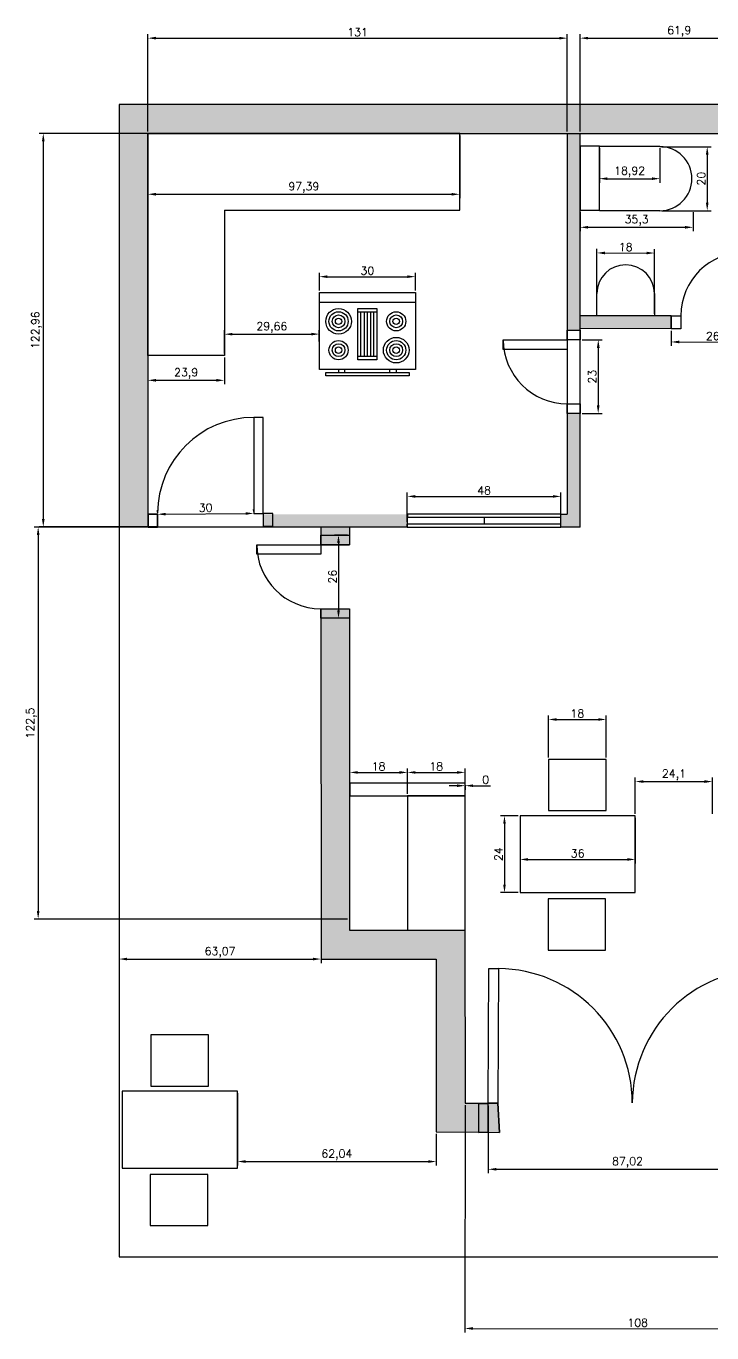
# Model space of a CAD drawing. Header units: inches. Extents: x 13144 to 14040, y 7459 to 7904.
# Drawn here: x 13144.2 to 13358.4, y 7459.3 to 7867.6 of the extents above; entities that cross this region are included whole.
import ezdxf

# ---------------------------------------------------------------- set-up
doc = ezdxf.new("R2010")
doc.units = ezdxf.units.IN
doc.header["$PDMODE"] = 2
for name, color, linetype in [('dimensions', 130, 'Continuous'), ('doors', 22, 'Continuous'), ('hatches', 100, 'Continuous'), ('table and chairs', 210, 'Continuous'), ('toilet basin', 170, 'Continuous'), ('windows', 80, 'Continuous')]:
    doc.layers.add(name, color=color, linetype=linetype)
doc.styles.get("Standard").update_dxf_attribs({"font": 'simplex.shx'})
doc.dimstyles.new('ISO-25', dxfattribs={"dimtxt": 2.5, "dimasz": 2.5, "dimexe": 1.25, "dimexo": 0.625, "dimtad": 1, "dimtxsty": 'Standard', "dimcen": 2.5, "dimadec": 0, "dimazin": 0, "dimtfac": 1, "dimtmove": 0, "dimatfit": 3, "dimfxl": 1, "dimarcsym": 0})

# ---------------------------------------------------------------- blocks, each defined once
blk = doc.blocks.new('main door')
at = {"layer": 'doors'}
for points in [[(-93, 6.27), (-92.79, 48.27), (-89.79, 48.25), (-90, 6.25)], [(-3, 6.04), (-3, 48.04), (-6, 48.04), (-6, 6.04)], [(-96.02, -2.95), (-93.02, -2.87), (-93.02, 6.05), (-96.02, 6.05)], [(-3, -3), (0, -2.93), (0, 6), (-3, 6)]]:
    blk.add_lwpolyline(points, close=True, dxfattribs=at)
for centre, start, end in [((-90, 6.25), 0.0553, 89.7113), ((-6, 6.04), 90, 179.656)]:
    blk.add_arc(centre, 42, start, end, dxfattribs=at)
blk = doc.blocks.new('kitchen doors')
at = {"layer": 'doors'}
for points in [[(-3, 6.04), (-3, 36.04), (-6, 36.04), (-6, 6.04)], [(-36, 5.78), (-39, 5.78), (-39, 1.78), (-36, 1.78)], [(-3, 2.02), (0, 2.02), (0, 6.02), (-3, 6.02)]]:
    blk.add_lwpolyline(points, close=True, dxfattribs=at)
blk.add_arc((-6, 6.04), 30, 90, 179.8132, dxfattribs=at)
blk = doc.blocks.new('window')
at = {"layer": 'windows'}
blk.add_line((-24, 3), (-24, 1), dxfattribs=at)
for points in [[(-48, 0), (0, 0), (0, 4), (-48, 4)], [(-48, 1), (0, 1), (0, 3), (-48, 3)]]:
    blk.add_lwpolyline(points, close=True, dxfattribs=at)
blk = doc.blocks.new('cash counter')
at = {"layer": 'table and chairs'}
for points in [[(0, 4), (-36, 4), (-36, 0), (0, 0)], [(0, -42), (0, 0), (-18, 0), (-18, -42)]]:
    blk.add_lwpolyline(points, close=True, dxfattribs=at)
blk = doc.blocks.new('table chairs')
at = {"layer": 'table and chairs'}
for points in [[(-27.1, 13.6), (-9.1, 13.6), (-9.1, 29.6), (-27.1, 29.6)], [(0, -12), (0, 12), (-36, 12), (-36, -12)], [(-27.26, -29.98), (-9.26, -29.98), (-9.26, -13.98), (-27.26, -13.98)]]:
    blk.add_lwpolyline(points, close=True, dxfattribs=at)
blk = doc.blocks.new('Range-Oven - 30 in top')
for p, q in [((0, -3), (30, -3)), ((12, -6), (18, -6)), ((13, -20), (13, -6)), ((14, -6), (14, -20)), ((15, -20), (15, -6)), ((16, -6), (16, -20)), ((17, -20), (17, -6)), ((18, -20), (12, -20)), ((6, -24), (6, -25)), ((8, -25), (8, -24)), ((22, -25), (22, -24)), ((24, -24), (24, -25))]:
    blk.add_line(p, q)
for points in [[(0, -24), (0, 0), (30, 0), (30, -24)], [(12, -21), (12, -5), (18, -5), (18, -21)], [(2, -26), (2, -25), (28, -25), (28, -26)]]:
    blk.add_lwpolyline(points, close=True)
for centre, radius in [((6, -9), 4), ((6, -9), 3), ((6, -9), 2), ((6, -9), 1), ((24, -9), 3), ((24, -9), 2), ((24, -9), 1), ((6, -18), 3), ((6, -18), 2), ((24, -18), 4), ((24, -18), 3), ((24, -18), 2), ((6, -18), 1), ((24, -18), 1)]:
    blk.add_circle(centre, radius)
blk = doc.blocks.new('*D16')
at = {"layer": 'Defpoints', "color": 0, "transparency": 16777216}
for p in [(13313.26, 7863.88), (13182.26, 7834.12), (13313.26, 7834.12)]:
    blk.add_point(p, dxfattribs=at)
at = {"layer": 'dimensions', "color": 0, "lineweight": -2, "transparency": 16777216}
for p, q in [((13182.26, 7834.74), (13182.26, 7865.13)), ((13313.26, 7834.74), (13313.26, 7865.13)), ((13184.76, 7863.88), (13310.76, 7863.88))]:
    blk.add_line(p, q, dxfattribs=at)
at = {"layer": 'dimensions', "color": 0, "transparency": 16777216}
for points in [[(13184.76, 7864.3), (13184.76, 7863.47), (13182.26, 7863.88)], [(13310.76, 7864.3), (13310.76, 7863.47), (13313.26, 7863.88)]]:
    blk.add_solid(points, dxfattribs=at)
at = {"layer": 'dimensions', "color": 0, "transparency": 16777216, "insert": (13247.76, 7865.76), "char_height": 2.5, "attachment_point": 5}
blk.add_mtext('131', dxfattribs=at)
blk = doc.blocks.new('*D17')
at = {"layer": 'Defpoints', "color": 0, "transparency": 16777216}
for p in [(13379.17, 7863.88), (13317.26, 7834.12), (13379.17, 7834.12)]:
    blk.add_point(p, dxfattribs=at)
at = {"layer": 'dimensions', "color": 0, "lineweight": -2, "transparency": 16777216}
for p, q in [((13317.26, 7834.74), (13317.26, 7865.13)), ((13379.17, 7834.74), (13379.17, 7865.13)), ((13319.76, 7863.88), (13376.67, 7863.88))]:
    blk.add_line(p, q, dxfattribs=at)
at = {"layer": 'dimensions', "color": 0, "transparency": 16777216}
for points in [[(13319.76, 7864.3), (13319.76, 7863.47), (13317.26, 7863.88)], [(13376.67, 7864.3), (13376.67, 7863.47), (13379.17, 7863.88)]]:
    blk.add_solid(points, dxfattribs=at)
at = {"layer": 'dimensions', "color": 0, "transparency": 16777216, "insert": (13348.21, 7866), "char_height": 2.5, "attachment_point": 5}
blk.add_mtext('61,9', dxfattribs=at)
blk = doc.blocks.new('*D19')
at = {"layer": 'Defpoints', "color": 0, "transparency": 16777216}
for p in [(13182.26, 7834.12), (13149.59, 7711.15), (13182.26, 7711.15)]:
    blk.add_point(p, dxfattribs=at)
at = {"layer": 'dimensions', "color": 0, "lineweight": -2, "transparency": 16777216}
for p, q in [((13181.64, 7834.12), (13148.34, 7834.12)), ((13149.59, 7831.62), (13149.59, 7713.65)), ((13181.64, 7711.15), (13148.34, 7711.15))]:
    blk.add_line(p, q, dxfattribs=at)
at = {"layer": 'dimensions', "color": 0, "transparency": 16777216}
for points in [[(13149.17, 7831.62), (13150.01, 7831.62), (13149.59, 7834.12)], [(13149.17, 7713.65), (13150.01, 7713.65), (13149.59, 7711.15)]]:
    blk.add_solid(points, dxfattribs=at)
at = {"layer": 'dimensions', "color": 0, "transparency": 16777216, "insert": (13147.48, 7772.63), "char_height": 2.5, "attachment_point": 5, "rotation": 90}
blk.add_mtext('122,96', dxfattribs=at)
blk = doc.blocks.new('*D20')
at = {"layer": 'Defpoints', "color": 0, "transparency": 16777216}
for p in [(13245.26, 7711.12), (13147.99, 7588.61), (13245.26, 7588.61)]:
    blk.add_point(p, dxfattribs=at)
at = {"layer": 'dimensions', "color": 0, "lineweight": -2, "transparency": 16777216}
for p, q in [((13244.64, 7711.12), (13146.74, 7711.12)), ((13147.99, 7708.62), (13147.99, 7591.11)), ((13244.64, 7588.61), (13146.74, 7588.61))]:
    blk.add_line(p, q, dxfattribs=at)
at = {"layer": 'dimensions', "color": 0, "transparency": 16777216}
for points in [[(13147.57, 7708.62), (13148.41, 7708.62), (13147.99, 7711.12)], [(13147.57, 7591.11), (13148.41, 7591.11), (13147.99, 7588.61)]]:
    blk.add_solid(points, dxfattribs=at)
at = {"layer": 'dimensions', "color": 0, "transparency": 16777216, "insert": (13145.88, 7649.86), "char_height": 2.5, "attachment_point": 5, "rotation": 90}
blk.add_mtext('122,5', dxfattribs=at)
blk = doc.blocks.new('*D21')
at = {"layer": 'Defpoints', "color": 0, "transparency": 16777216}
for p in [(13288.54, 7530.92), (13375.56, 7531.01), (13375.58, 7510.51)]:
    blk.add_point(p, dxfattribs=at)
at = {"layer": 'dimensions', "color": 0, "lineweight": -2, "transparency": 16777216}
for p, q in [((13288.54, 7530.29), (13288.56, 7509.17)), ((13375.56, 7530.39), (13375.58, 7509.26)), ((13291.06, 7510.42), (13373.08, 7510.51))]:
    blk.add_line(p, q, dxfattribs=at)
at = {"layer": 'dimensions', "color": 0, "transparency": 16777216}
for points in [[(13291.06, 7510.84), (13291.06, 7510.01), (13288.56, 7510.42)], [(13373.08, 7510.93), (13373.08, 7510.09), (13375.58, 7510.51)]]:
    blk.add_solid(points, dxfattribs=at)
at = {"layer": 'dimensions', "color": 0, "transparency": 16777216, "insert": (13332.07, 7512.58), "char_height": 2.5, "attachment_point": 5, "rotation": 0.0605}
blk.add_mtext('87,02', dxfattribs=at)
blk = doc.blocks.new('*D22')
at = {"layer": 'Defpoints', "color": 0, "transparency": 16777216}
for p in [(13281.32, 7531.12), (13389.32, 7531), (13389.25, 7460.56)]:
    blk.add_point(p, dxfattribs=at)
at = {"layer": 'dimensions', "color": 0, "lineweight": -2, "transparency": 16777216}
for p, q in [((13281.32, 7530.49), (13281.24, 7459.43)), ((13389.32, 7530.37), (13389.24, 7459.31)), ((13283.75, 7460.67), (13386.75, 7460.56))]:
    blk.add_line(p, q, dxfattribs=at)
at = {"layer": 'dimensions', "color": 0, "transparency": 16777216}
for points in [[(13283.75, 7461.09), (13283.75, 7460.26), (13281.25, 7460.68)], [(13386.75, 7460.98), (13386.75, 7460.14), (13389.25, 7460.56)]]:
    blk.add_solid(points, dxfattribs=at)
at = {"layer": 'dimensions', "color": 0, "transparency": 16777216, "insert": (13335.25, 7462.49), "char_height": 2.5, "attachment_point": 5, "rotation": 359.9365}
blk.add_mtext('108', dxfattribs=at)
blk = doc.blocks.new('*D23')
at = {"layer": 'Defpoints', "color": 0, "transparency": 16777216}
for p in [(13185.3, 7715.12), (13215.3, 7715.37), (13215.3, 7715.37)]:
    blk.add_point(p, dxfattribs=at)
at = {"layer": 'dimensions', "color": 0, "lineweight": -2, "transparency": 16777216}
for p, q in [((13185.3, 7715.74), (13185.29, 7716.37)), ((13187.8, 7715.14), (13212.8, 7715.35)), ((13215.3, 7715.99), (13215.29, 7716.62))]:
    blk.add_line(p, q, dxfattribs=at)
at = {"layer": 'dimensions', "color": 0, "transparency": 16777216}
for points in [[(13187.8, 7715.55), (13187.81, 7714.72), (13185.3, 7715.12)], [(13212.8, 7715.76), (13212.81, 7714.93), (13215.3, 7715.37)]]:
    blk.add_solid(points, dxfattribs=at)
at = {"layer": 'dimensions', "color": 0, "transparency": 16777216, "insert": (13200.29, 7717.12), "char_height": 2.5, "attachment_point": 5, "rotation": 0.4822}
blk.add_mtext('30', dxfattribs=at)
blk = doc.blocks.new('*D24')
at = {"layer": 'Defpoints', "color": 0, "transparency": 16777216}
for p in [(13245.26, 7708.6), (13241.79, 7682.6), (13245.26, 7682.6)]:
    blk.add_point(p, dxfattribs=at)
at = {"layer": 'dimensions', "color": 0, "lineweight": -2, "transparency": 16777216}
for p, q in [((13244.64, 7708.6), (13240.54, 7708.6)), ((13241.79, 7706.1), (13241.79, 7685.1)), ((13244.64, 7682.6), (13240.54, 7682.6))]:
    blk.add_line(p, q, dxfattribs=at)
at = {"layer": 'dimensions', "color": 0, "transparency": 16777216}
for points in [[(13241.37, 7706.1), (13242.21, 7706.1), (13241.79, 7708.6)], [(13241.37, 7685.1), (13242.21, 7685.1), (13241.79, 7682.6)]]:
    blk.add_solid(points, dxfattribs=at)
at = {"layer": 'dimensions', "color": 0, "transparency": 16777216, "insert": (13239.92, 7695.6), "char_height": 2.5, "attachment_point": 5, "rotation": 90}
blk.add_mtext('26', dxfattribs=at)
blk = doc.blocks.new('*D25')
at = {"layer": 'Defpoints', "color": 0, "transparency": 16777216}
for p in [(13281.31, 7634.44), (13263.31, 7627.1), (13281.31, 7627.1)]:
    blk.add_point(p, dxfattribs=at)
at = {"layer": 'dimensions', "color": 0, "lineweight": -2, "transparency": 16777216}
for p, q in [((13263.31, 7627.72), (13263.31, 7635.69)), ((13265.81, 7634.44), (13278.81, 7634.44)), ((13281.31, 7627.72), (13281.31, 7635.69))]:
    blk.add_line(p, q, dxfattribs=at)
at = {"layer": 'dimensions', "color": 0, "transparency": 16777216}
for points in [[(13265.81, 7634.85), (13265.81, 7634.02), (13263.31, 7634.44)], [(13278.81, 7634.85), (13278.81, 7634.02), (13281.31, 7634.44)]]:
    blk.add_solid(points, dxfattribs=at)
at = {"layer": 'dimensions', "color": 0, "transparency": 16777216, "insert": (13272.31, 7636.31), "char_height": 2.5, "attachment_point": 5}
blk.add_mtext('18', dxfattribs=at)
blk = doc.blocks.new('*D26')
at = {"layer": 'Defpoints', "color": 0, "transparency": 16777216}
for p in [(13263.31, 7634.44), (13245.31, 7627.1), (13263.31, 7627.1)]:
    blk.add_point(p, dxfattribs=at)
at = {"layer": 'dimensions', "color": 0, "lineweight": -2, "transparency": 16777216}
for p, q in [((13245.31, 7627.72), (13245.31, 7635.69)), ((13247.81, 7634.44), (13260.81, 7634.44)), ((13263.31, 7627.72), (13263.31, 7635.69))]:
    blk.add_line(p, q, dxfattribs=at)
at = {"layer": 'dimensions', "color": 0, "transparency": 16777216}
for points in [[(13247.81, 7634.85), (13247.81, 7634.02), (13245.31, 7634.44)], [(13260.81, 7634.85), (13260.81, 7634.02), (13263.31, 7634.44)]]:
    blk.add_solid(points, dxfattribs=at)
at = {"layer": 'dimensions', "color": 0, "transparency": 16777216, "insert": (13254.31, 7636.31), "char_height": 2.5, "attachment_point": 5}
blk.add_mtext('18', dxfattribs=at)
blk = doc.blocks.new('*D27')
at = {"layer": 'Defpoints', "color": 0, "transparency": 16777216}
for p in [(13358.6, 7631.58), (13334.5, 7620.89), (13358.6, 7620.89)]:
    blk.add_point(p, dxfattribs=at)
at = {"layer": 'dimensions', "color": 0, "lineweight": -2, "transparency": 16777216}
for p, q in [((13334.5, 7621.52), (13334.5, 7632.83)), ((13358.6, 7621.52), (13358.6, 7632.83)), ((13337, 7631.58), (13356.1, 7631.58))]:
    blk.add_line(p, q, dxfattribs=at)
at = {"layer": 'dimensions', "color": 0, "transparency": 16777216}
for points in [[(13337, 7632), (13337, 7631.16), (13334.5, 7631.58)], [(13356.1, 7632), (13356.1, 7631.16), (13358.6, 7631.58)]]:
    blk.add_solid(points, dxfattribs=at)
at = {"layer": 'dimensions', "color": 0, "transparency": 16777216, "insert": (13346.55, 7633.69), "char_height": 2.5, "attachment_point": 5}
blk.add_mtext('24,1', dxfattribs=at)
blk = doc.blocks.new('*D28')
at = {"layer": 'Defpoints', "color": 0, "transparency": 16777216}
for p in [(13325.4, 7650.98), (13307.4, 7638.49), (13325.4, 7638.49)]:
    blk.add_point(p, dxfattribs=at)
at = {"layer": 'dimensions', "color": 0, "lineweight": -2, "transparency": 16777216}
for p, q in [((13307.4, 7639.12), (13307.4, 7652.23)), ((13325.4, 7639.12), (13325.4, 7652.23)), ((13309.9, 7650.98), (13322.9, 7650.98))]:
    blk.add_line(p, q, dxfattribs=at)
at = {"layer": 'dimensions', "color": 0, "transparency": 16777216}
for points in [[(13309.9, 7651.39), (13309.9, 7650.56), (13307.4, 7650.98)], [(13322.9, 7651.39), (13322.9, 7650.56), (13325.4, 7650.98)]]:
    blk.add_solid(points, dxfattribs=at)
at = {"layer": 'dimensions', "color": 0, "transparency": 16777216, "insert": (13316.4, 7652.85), "char_height": 2.5, "attachment_point": 5}
blk.add_mtext('18', dxfattribs=at)
blk = doc.blocks.new('*D29')
at = {"layer": 'Defpoints', "color": 0, "transparency": 16777216}
for p in [(13298.5, 7620.89), (13293.64, 7596.89), (13298.5, 7596.89)]:
    blk.add_point(p, dxfattribs=at)
at = {"layer": 'dimensions', "color": 0, "lineweight": -2, "transparency": 16777216}
for p, q in [((13297.87, 7620.89), (13292.39, 7620.89)), ((13293.64, 7618.39), (13293.64, 7599.39)), ((13297.87, 7596.89), (13292.39, 7596.89))]:
    blk.add_line(p, q, dxfattribs=at)
at = {"layer": 'dimensions', "color": 0, "transparency": 16777216}
for points in [[(13293.22, 7618.39), (13294.05, 7618.39), (13293.64, 7620.89)], [(13293.22, 7599.39), (13294.05, 7599.39), (13293.64, 7596.89)]]:
    blk.add_solid(points, dxfattribs=at)
at = {"layer": 'dimensions', "color": 0, "transparency": 16777216, "insert": (13291.76, 7608.89), "char_height": 2.5, "attachment_point": 5, "rotation": 90}
blk.add_mtext('24', dxfattribs=at)
blk = doc.blocks.new('*D30')
at = {"layer": 'Defpoints', "color": 0, "transparency": 16777216}
for p in [(13298.5, 7620.89), (13334.5, 7620.89), (13334.5, 7607.24)]:
    blk.add_point(p, dxfattribs=at)
at = {"layer": 'dimensions', "color": 0, "lineweight": -2, "transparency": 16777216}
for p, q in [((13298.5, 7620.27), (13298.5, 7605.99)), ((13334.5, 7620.27), (13334.5, 7605.99)), ((13301, 7607.24), (13332, 7607.24))]:
    blk.add_line(p, q, dxfattribs=at)
at = {"layer": 'dimensions', "color": 0, "transparency": 16777216}
for points in [[(13301, 7607.66), (13301, 7606.82), (13298.5, 7607.24)], [(13332, 7607.66), (13332, 7606.82), (13334.5, 7607.24)]]:
    blk.add_solid(points, dxfattribs=at)
at = {"layer": 'dimensions', "color": 0, "transparency": 16777216, "insert": (13316.5, 7609.11), "char_height": 2.5, "attachment_point": 5}
blk.add_mtext('36', dxfattribs=at)
blk = doc.blocks.new('*D34')
at = {"layer": 'Defpoints', "color": 0, "transparency": 16777216}
for p in [(13281.31, 7631.1), (13281.31, 7630.29), (13281.31, 7622.49)]:
    blk.add_point(p, dxfattribs=at)
at = {"layer": 'dimensions', "color": 0, "lineweight": -2, "transparency": 16777216}
for p, q in [((13278.81, 7630.29), (13276.31, 7630.29)), ((13281.31, 7623.12), (13281.31, 7631.54)), ((13281.31, 7630.47), (13281.31, 7629.04)), ((13283.81, 7630.29), (13289.23, 7630.29))]:
    blk.add_line(p, q, dxfattribs=at)
at = {"layer": 'dimensions', "color": 0, "transparency": 16777216}
for points in [[(13278.81, 7630.7), (13278.81, 7629.87), (13281.31, 7630.29)], [(13283.81, 7630.7), (13283.81, 7629.87), (13281.31, 7630.29)]]:
    blk.add_solid(points, dxfattribs=at)
at = {"layer": 'dimensions', "color": 0, "transparency": 16777216, "insert": (13287.77, 7632.16), "char_height": 2.5, "attachment_point": 5}
blk.add_mtext('0', dxfattribs=at)
blk = doc.blocks.new('*D37')
at = {"layer": 'Defpoints', "color": 0, "transparency": 16777216}
for p in [(13342.18, 7829.97), (13342.18, 7809.97), (13356.96, 7809.97)]:
    blk.add_point(p, dxfattribs=at)
at = {"layer": 'dimensions', "color": 0, "lineweight": -2, "transparency": 16777216}
for p, q in [((13342.81, 7829.97), (13358.21, 7829.97)), ((13356.96, 7827.47), (13356.96, 7812.47)), ((13342.81, 7809.97), (13358.21, 7809.97))]:
    blk.add_line(p, q, dxfattribs=at)
at = {"layer": 'dimensions', "color": 0, "transparency": 16777216}
for points in [[(13356.54, 7827.47), (13357.38, 7827.47), (13356.96, 7829.97)], [(13356.54, 7812.47), (13357.38, 7812.47), (13356.96, 7809.97)]]:
    blk.add_solid(points, dxfattribs=at)
at = {"layer": 'dimensions', "color": 0, "transparency": 16777216, "insert": (13355.08, 7819.97), "char_height": 2.5, "attachment_point": 5, "rotation": 90}
blk.add_mtext('20', dxfattribs=at)
blk = doc.blocks.new('*D38')
at = {"layer": 'Defpoints', "color": 0, "transparency": 16777216}
for p in [(13340.51, 7796.74), (13322.49, 7777.12), (13340.49, 7777.1)]:
    blk.add_point(p, dxfattribs=at)
at = {"layer": 'dimensions', "color": 0, "lineweight": -2, "transparency": 16777216}
for p, q in [((13322.49, 7777.74), (13322.51, 7798.01)), ((13325.01, 7796.75), (13338.01, 7796.74)), ((13340.49, 7777.72), (13340.51, 7797.99))]:
    blk.add_line(p, q, dxfattribs=at)
at = {"layer": 'dimensions', "color": 0, "transparency": 16777216}
for points in [[(13325.01, 7797.17), (13325.01, 7796.34), (13322.51, 7796.76)], [(13338.01, 7797.16), (13338.01, 7796.32), (13340.51, 7796.74)]]:
    blk.add_solid(points, dxfattribs=at)
at = {"layer": 'dimensions', "color": 0, "transparency": 16777216, "insert": (13331.51, 7798.62), "char_height": 2.5, "attachment_point": 5, "rotation": 359.9288}
blk.add_mtext('18', dxfattribs=at)
blk = doc.blocks.new('*D39')
at = {"layer": 'Defpoints', "color": 0, "transparency": 16777216}
for p in [(13317.26, 7810.13), (13352.56, 7810.13), (13352.56, 7804.78)]:
    blk.add_point(p, dxfattribs=at)
at = {"layer": 'dimensions', "color": 0, "lineweight": -2, "transparency": 16777216}
for p, q in [((13317.26, 7809.51), (13317.26, 7803.53)), ((13352.56, 7809.51), (13352.56, 7803.53)), ((13319.76, 7804.78), (13350.06, 7804.78))]:
    blk.add_line(p, q, dxfattribs=at)
at = {"layer": 'dimensions', "color": 0, "transparency": 16777216}
for points in [[(13319.76, 7805.2), (13319.76, 7804.36), (13317.26, 7804.78)], [(13350.06, 7805.2), (13350.06, 7804.36), (13352.56, 7804.78)]]:
    blk.add_solid(points, dxfattribs=at)
at = {"layer": 'dimensions', "color": 0, "transparency": 16777216, "insert": (13334.91, 7806.89), "char_height": 2.5, "attachment_point": 5}
blk.add_mtext('35,3', dxfattribs=at)
blk = doc.blocks.new('*D40')
at = {"layer": 'Defpoints', "color": 0, "transparency": 16777216}
for p in [(13323.26, 7830.13), (13342.18, 7830.13), (13342.18, 7819.97)]:
    blk.add_point(p, dxfattribs=at)
at = {"layer": 'dimensions', "color": 0, "lineweight": -2, "transparency": 16777216}
for p, q in [((13323.26, 7829.51), (13323.26, 7818.72)), ((13342.18, 7829.51), (13342.18, 7818.72)), ((13325.76, 7819.97), (13339.68, 7819.97))]:
    blk.add_line(p, q, dxfattribs=at)
at = {"layer": 'dimensions', "color": 0, "transparency": 16777216}
for points in [[(13325.76, 7820.39), (13325.76, 7819.55), (13323.26, 7819.97)], [(13339.68, 7820.39), (13339.68, 7819.55), (13342.18, 7819.97)]]:
    blk.add_solid(points, dxfattribs=at)
at = {"layer": 'dimensions', "color": 0, "transparency": 16777216, "insert": (13332.72, 7822.08), "char_height": 2.5, "attachment_point": 5}
blk.add_mtext('18,92', dxfattribs=at)
blk = doc.blocks.new('*D41')
at = {"layer": 'Defpoints', "color": 0, "transparency": 16777216}
for p in [(13265.81, 7789.35), (13235.81, 7784.39), (13265.81, 7784.39)]:
    blk.add_point(p, dxfattribs=at)
at = {"layer": 'dimensions', "color": 0, "lineweight": -2, "transparency": 16777216}
for p, q in [((13235.81, 7785.01), (13235.81, 7790.6)), ((13238.31, 7789.35), (13263.31, 7789.35)), ((13265.81, 7785.01), (13265.81, 7790.6))]:
    blk.add_line(p, q, dxfattribs=at)
at = {"layer": 'dimensions', "color": 0, "transparency": 16777216}
for points in [[(13238.31, 7789.76), (13238.31, 7788.93), (13235.81, 7789.35)], [(13263.31, 7789.76), (13263.31, 7788.93), (13265.81, 7789.35)]]:
    blk.add_solid(points, dxfattribs=at)
at = {"layer": 'dimensions', "color": 0, "transparency": 16777216, "insert": (13250.81, 7791.22), "char_height": 2.5, "attachment_point": 5}
blk.add_mtext('30', dxfattribs=at)
blk = doc.blocks.new('*D42')
at = {"layer": 'Defpoints', "color": 0, "transparency": 16777216}
for p in [(13235.81, 7771.41), (13206.16, 7764.73), (13235.81, 7764.77)]:
    blk.add_point(p, dxfattribs=at)
at = {"layer": 'dimensions', "color": 0, "lineweight": -2, "transparency": 16777216}
for p, q in [((13206.16, 7765.35), (13206.15, 7772.62)), ((13208.65, 7771.38), (13233.31, 7771.41)), ((13235.81, 7765.39), (13235.8, 7772.66))]:
    blk.add_line(p, q, dxfattribs=at)
at = {"layer": 'dimensions', "color": 0, "transparency": 16777216}
for points in [[(13208.65, 7771.79), (13208.65, 7770.96), (13206.15, 7771.37)], [(13233.31, 7771.82), (13233.31, 7770.99), (13235.81, 7771.41)]]:
    blk.add_solid(points, dxfattribs=at)
at = {"layer": 'dimensions', "color": 0, "transparency": 16777216, "insert": (13220.98, 7773.5), "char_height": 2.5, "attachment_point": 5, "rotation": 0.0759}
blk.add_mtext('29,66', dxfattribs=at)
blk = doc.blocks.new('*D43')
at = {"layer": 'Defpoints', "color": 0, "transparency": 16777216}
for p in [(13182.26, 7764.73), (13206.16, 7764.73), (13206.16, 7756.96)]:
    blk.add_point(p, dxfattribs=at)
at = {"layer": 'dimensions', "color": 0, "lineweight": -2, "transparency": 16777216}
for p, q in [((13182.26, 7764.1), (13182.26, 7755.71)), ((13206.16, 7764.1), (13206.16, 7755.71)), ((13184.76, 7756.96), (13203.66, 7756.96))]:
    blk.add_line(p, q, dxfattribs=at)
at = {"layer": 'dimensions', "color": 0, "transparency": 16777216}
for points in [[(13184.76, 7757.38), (13184.76, 7756.55), (13182.26, 7756.96)], [(13203.66, 7757.38), (13203.66, 7756.55), (13206.16, 7756.96)]]:
    blk.add_solid(points, dxfattribs=at)
at = {"layer": 'dimensions', "color": 0, "transparency": 16777216, "insert": (13194.21, 7759.08), "char_height": 2.5, "attachment_point": 5}
blk.add_mtext('23,9', dxfattribs=at)
blk = doc.blocks.new('*D44')
at = {"layer": 'Defpoints', "color": 0, "transparency": 16777216}
for p in [(13182.26, 7834.12), (13279.65, 7834.12), (13279.65, 7815.1)]:
    blk.add_point(p, dxfattribs=at)
at = {"layer": 'dimensions', "color": 0, "lineweight": -2, "transparency": 16777216}
for p, q in [((13182.26, 7833.49), (13182.26, 7813.85)), ((13279.65, 7833.49), (13279.65, 7813.85)), ((13184.76, 7815.1), (13277.15, 7815.1))]:
    blk.add_line(p, q, dxfattribs=at)
at = {"layer": 'dimensions', "color": 0, "transparency": 16777216}
for points in [[(13184.76, 7815.52), (13184.76, 7814.68), (13182.26, 7815.1)], [(13277.15, 7815.52), (13277.15, 7814.68), (13279.65, 7815.1)]]:
    blk.add_solid(points, dxfattribs=at)
at = {"layer": 'dimensions', "color": 0, "transparency": 16777216, "insert": (13230.96, 7817.21), "char_height": 2.5, "attachment_point": 5}
blk.add_mtext('97,39', dxfattribs=at)
blk = doc.blocks.new('*D45')
at = {"layer": 'Defpoints', "color": 0, "transparency": 16777216}
for p in [(13317.26, 7769.62), (13317.23, 7746.62), (13322.9, 7746.61)]:
    blk.add_point(p, dxfattribs=at)
at = {"layer": 'dimensions', "color": 0, "lineweight": -2, "transparency": 16777216}
for p, q in [((13317.88, 7769.61), (13324.18, 7769.61)), ((13322.93, 7767.11), (13322.91, 7749.11)), ((13317.86, 7746.61), (13324.15, 7746.61))]:
    blk.add_line(p, q, dxfattribs=at)
at = {"layer": 'dimensions', "color": 0, "transparency": 16777216}
for points in [[(13322.51, 7767.11), (13323.35, 7767.11), (13322.93, 7769.61)], [(13322.49, 7749.11), (13323.32, 7749.11), (13322.9, 7746.61)]]:
    blk.add_solid(points, dxfattribs=at)
at = {"layer": 'dimensions', "color": 0, "transparency": 16777216, "insert": (13321.04, 7758.11), "char_height": 2.5, "attachment_point": 5, "rotation": 89.9288}
blk.add_mtext('23', dxfattribs=at)
blk = doc.blocks.new('*D46')
at = {"layer": 'Defpoints', "color": 0, "transparency": 16777216}
for p in [(13345.71, 7773.09), (13371.71, 7773.03), (13371.7, 7768.89)]:
    blk.add_point(p, dxfattribs=at)
at = {"layer": 'dimensions', "color": 0, "lineweight": -2, "transparency": 16777216}
for p, q in [((13345.71, 7772.47), (13345.69, 7767.7)), ((13371.7, 7772.4), (13371.69, 7767.64)), ((13348.2, 7768.95), (13369.2, 7768.9))]:
    blk.add_line(p, q, dxfattribs=at)
at = {"layer": 'dimensions', "color": 0, "transparency": 16777216}
for points in [[(13348.2, 7769.36), (13348.2, 7768.53), (13345.7, 7768.95)], [(13369.2, 7769.31), (13369.2, 7768.48), (13371.7, 7768.89)]]:
    blk.add_solid(points, dxfattribs=at)
at = {"layer": 'dimensions', "color": 0, "transparency": 16777216, "insert": (13358.7, 7770.8), "char_height": 2.5, "attachment_point": 5, "rotation": 359.8575}
blk.add_mtext('26', dxfattribs=at)
blk = doc.blocks.new('*D53')
at = {"layer": 'Defpoints', "color": 0, "transparency": 16777216}
for p in [(13210.26, 7534.8), (13272.31, 7522.12), (13272.31, 7512.84)]:
    blk.add_point(p, dxfattribs=at)
at = {"layer": 'dimensions', "color": 0, "lineweight": -2, "transparency": 16777216}
for p, q in [((13210.26, 7534.17), (13210.26, 7511.59)), ((13272.31, 7521.49), (13272.31, 7511.59)), ((13212.76, 7512.84), (13269.81, 7512.84))]:
    blk.add_line(p, q, dxfattribs=at)
at = {"layer": 'dimensions', "color": 0, "transparency": 16777216}
for points in [[(13212.76, 7513.26), (13212.76, 7512.42), (13210.26, 7512.84)], [(13269.81, 7513.26), (13269.81, 7512.42), (13272.31, 7512.84)]]:
    blk.add_solid(points, dxfattribs=at)
at = {"layer": 'dimensions', "color": 0, "transparency": 16777216, "insert": (13241.28, 7514.95), "char_height": 2.5, "attachment_point": 5}
blk.add_mtext('62,04', dxfattribs=at)
blk = doc.blocks.new('*D54')
at = {"layer": 'Defpoints', "color": 0, "transparency": 16777216}
for p in [(13311.26, 7720.69), (13263.26, 7712.12), (13311.26, 7712.12)]:
    blk.add_point(p, dxfattribs=at)
at = {"layer": 'dimensions', "color": 0, "lineweight": -2, "transparency": 16777216}
for p, q in [((13263.26, 7712.74), (13263.26, 7721.94)), ((13311.26, 7712.74), (13311.26, 7721.94)), ((13265.76, 7720.69), (13308.76, 7720.69))]:
    blk.add_line(p, q, dxfattribs=at)
at = {"layer": 'dimensions', "color": 0, "transparency": 16777216}
for points in [[(13265.76, 7721.1), (13265.76, 7720.27), (13263.26, 7720.69)], [(13308.76, 7721.1), (13308.76, 7720.27), (13311.26, 7720.69)]]:
    blk.add_solid(points, dxfattribs=at)
at = {"layer": 'dimensions', "color": 0, "transparency": 16777216, "insert": (13287.26, 7722.56), "char_height": 2.5, "attachment_point": 5}
blk.add_mtext('48', dxfattribs=at)
blk = doc.blocks.new('*D56')
at = {"layer": 'Defpoints', "color": 0, "transparency": 16777216}
for p in [(13173.26, 7588.61), (13236.33, 7588.61), (13236.33, 7576.12)]:
    blk.add_point(p, dxfattribs=at)
at = {"layer": 'dimensions', "color": 0, "lineweight": -2, "transparency": 16777216}
for p, q in [((13173.26, 7587.99), (13173.26, 7574.87)), ((13236.33, 7587.99), (13236.33, 7574.87)), ((13175.76, 7576.12), (13233.83, 7576.12))]:
    blk.add_line(p, q, dxfattribs=at)
at = {"layer": 'dimensions', "color": 0, "transparency": 16777216}
for points in [[(13175.76, 7576.53), (13175.76, 7575.7), (13173.26, 7576.12)], [(13233.83, 7576.53), (13233.83, 7575.7), (13236.33, 7576.12)]]:
    blk.add_solid(points, dxfattribs=at)
at = {"layer": 'dimensions', "color": 0, "transparency": 16777216, "insert": (13204.8, 7578.23), "char_height": 2.5, "attachment_point": 5}
blk.add_mtext('63,07', dxfattribs=at)

msp = doc.modelspace()

# ---------------------------------------------------------------- hatches: boundary and pattern name
h = msp.add_hatch()
h.set_pattern_fill('ANSI31', color=256)
h.paths.add_polyline_path([(13182.263, 7834.115), (13173.263, 7834.115), (13173.263, 7711.152), (13182.263, 7711.152), (13182.263, 7715.115)], flags=0)
h.paths.add_polyline_path([(13445.263, 7843.115), (13173.263, 7843.115), (13173.263, 7834.115), (13182.263, 7834.115), (13206.263, 7834.115), (13279.652, 7834.115), (13313.263, 7834.115), (13317.263, 7834.115), (13383.263, 7834.115), (13445.263, 7834.115)], flags=0)
h.paths.add_polyline_path([(13317.263, 7834.115), (13313.263, 7834.115), (13313.263, 7772.615), (13317.263, 7772.615)], flags=0)
h.paths.add_polyline_path([(13317.263, 7746.615), (13313.263, 7746.615), (13313.263, 7715.115), (13311.263, 7715.115), (13311.263, 7711.115), (13317.263, 7711.115)], flags=0)
h.paths.add_polyline_path([(13404.163, 7669.514), (13368.264, 7669.514), (13368.264, 7693.514), (13404.163, 7693.514), (13404.163, 7711.115), (13449.263, 7711.115), (13449.263, 7843.115), (13173.263, 7843.115), (13173.263, 7711.152), (13182.263, 7711.152), (13182.263, 7715.115), (13185.302, 7715.115), (13185.302, 7711.152), (13185.302, 7711.115), (13182.263, 7711.115), (13182.263, 7711.152), (13173.263, 7711.152), (13173.263, 7483.115), (13533.263, 7483.115), (13533.263, 7843.115), (13449.263, 7843.115, -0.9892627), (13449.263, 7711.115), (13413.163, 7711.115), (13412.801, 7632.996), (13443.079, 7632.996), (13443.082, 7633.238), (13419.083, 7633.425), (13419.098, 7635.425), (13475.105, 7634.988), (13473.324, 7488.996), (13473.308, 7632.996), (13412.801, 7632.996), (13413.163, 7711.115), (13404.163, 7711.115), (13404.163, 7693.514), (13404.264, 7693.514), (13404.264, 7669.514), (13404.163, 7584.949)], flags=17)
h.paths.add_polyline_path([(13236.342, 7576.115), (13272.274, 7576.115), (13272.305, 7522.115), (13288.538, 7521.991), (13292.041, 7521.964), (13291.557, 7531.117), (13281.324, 7531.115), (13281.263, 7585.097), (13263.315, 7585.097), (13245.263, 7585.115), (13245.263, 7682.599), (13236.28, 7682.599)], flags=0)
h.paths.add_polyline_path([(13216.263, 7702.599), (13216.263, 7705.599), (13236.263, 7705.599), (13236.263, 7708.599), (13236.263, 7711.115), (13218.302, 7711.115), (13218.302, 7715.115), (13218.302, 7715.368), (13215.302, 7715.368), (13215.302, 7745.368), (13218.302, 7745.368), (13218.302, 7715.354), (13221.302, 7715.354), (13221.302, 7711.354), (13218.302, 7711.354), (13218.302, 7711.115), (13263.263, 7711.115), (13263.263, 7715.115), (13311.263, 7715.115), (13313.263, 7715.115), (13313.263, 7746.615), (13313.263, 7746.615), (13313.263, 7749.615, -0.37077), (13293.489, 7766.615), (13293.263, 7766.615), (13293.263, 7769.615), (13313.263, 7769.615), (13313.263, 7834.115), (13279.652, 7834.115), (13279.652, 7810.115), (13206.227, 7810.115), (13206.158, 7764.727), (13182.263, 7764.727), (13182.263, 7834.115), (13206.263, 7834.115), (13279.652, 7834.115), (13313.263, 7834.115), (13317.263, 7834.115), (13383.165, 7834.115), (13382.547, 7777.119), (13388.214, 7777.119), (13388.225, 7783.999, -1), (13406.225, 7783.977), (13406.216, 7777.119), (13417.256, 7777.119, -0.3702826), (13434.281, 7796.838), (13434.281, 7797.064), (13437.281, 7797.06), (13437.257, 7777.213), (13440.256, 7777.209), (13440.251, 7773.056), (13437.251, 7773.047), (13437.251, 7773.089), (13434.251, 7773.121), (13434.256, 7777.119), (13434.281, 7796.838, 0.3712536), (13417.256, 7777.051), (13417.251, 7772.932), (13371.706, 7772.788), (13371.706, 7772.788), (13368.706, 7772.778), (13365.72, 7772.726), (13365.712, 7777.064), (13365.712, 7777.064), (13365.736, 7796.838, 0.37077), (13348.712, 7777.085), (13348.707, 7773.085), (13345.707, 7773.092), (13317.263, 7773.163), (13317.263, 7711.115), (13311.263, 7711.115), (13263.264, 7711.115), (13263.263, 7711.088), (13263.263, 7711.115), (13245.263, 7711.115), (13245.263, 7705.599), (13236.263, 7705.599), (13236.263, 7702.599)], flags=0)
h.paths.add_polyline_path([(13245.315, 7631.097), (13281.315, 7631.097), (13281.315, 7627.097), (13245.315, 7627.097)], flags=0)
h.paths.add_polyline_path([(13263.263, 7712.115), (13263.263, 7714.115), (13311.263, 7714.115), (13311.263, 7712.115)], flags=0)
h.paths.add_polyline_path([(13307.396, 7638.493), (13325.396, 7638.493), (13325.396, 7622.493), (13307.396, 7622.493)], flags=0)
h.paths.add_polyline_path([(13298.497, 7620.892), (13334.497, 7620.892), (13334.497, 7596.892), (13298.497, 7596.892)], flags=0)
h.paths.add_polyline_path([(13307.233, 7594.909), (13325.233, 7594.909), (13325.233, 7578.909), (13307.233, 7578.909)], flags=0)
h.paths.add_polyline_path([(13358.597, 7620.892), (13394.597, 7620.892), (13394.597, 7596.892), (13358.597, 7596.892)], flags=0)
h.paths.add_polyline_path([(13313.263, 7769.615), (13313.263, 7772.615), (13317.263, 7772.615), (13317.259, 7769.615)], flags=0)
h.paths.add_polyline_path([(13367.496, 7638.493), (13385.496, 7638.493), (13385.496, 7622.493), (13367.496, 7622.493)], flags=0)
h.paths.add_polyline_path([(13322.486, 7777.118), (13322.497, 7784.081, -1), (13340.497, 7784.059), (13340.488, 7777.095)], flags=0)
h.paths.add_polyline_path([(13377, 7667.531), (13395, 7667.531), (13395, 7651.531), (13377, 7651.531)], flags=0)
h.paths.add_polyline_path([(13377.163, 7695.115), (13377.163, 7711.115), (13395.163, 7711.115), (13395.163, 7695.115)], flags=0)
h.paths.add_polyline_path([(13367.333, 7594.909), (13385.333, 7594.909), (13385.333, 7578.909), (13367.333, 7578.909)], flags=0)
h.paths.add_polyline_path([(13317.263, 7810.132), (13317.263, 7830.132), (13323.263, 7830.132), (13342.181, 7830.132), (13342.181, 7829.971, -1), (13342.181, 7809.971), (13323.263, 7809.971), (13323.263, 7810.132)], flags=0)
h.paths.add_polyline_path([(13389.324, 7499.762), (13391.388, 7499.763), (13391.394, 7491.724), (13389.394, 7491.742), (13389.395, 7489.826), (13389.324, 7488.996)], flags=0)
h.paths.add_polyline_path([(13417.256, 7777.119), (13417.251, 7772.932), (13414.251, 7772.923), (13414.256, 7777.119)], flags=0)
h.paths.add_polyline_path([(13383.263, 7810.132), (13383.263, 7830.132), (13389.263, 7830.132), (13408.181, 7830.132), (13408.181, 7829.971, -1), (13408.181, 7809.971), (13389.263, 7809.971), (13389.263, 7810.132)], flags=0)
h.paths.add_polyline_path([(13437.251, 7773.064), (13437.256, 7777.06), (13440.256, 7777.056), (13440.251, 7773.056)], flags=0)
h.paths.add_polyline_path([(13481.894, 7627.769), (13499.894, 7627.769), (13499.894, 7611.769), (13481.894, 7611.769)], flags=0)
h.paths.add_polyline_path([(13481.894, 7589.322), (13499.894, 7589.322), (13499.894, 7573.322), (13481.894, 7573.322)], flags=0)
h.paths.add_polyline_path([(13481.894, 7551.515), (13499.894, 7551.515), (13499.894, 7535.515), (13481.894, 7535.515)], flags=0)
h.paths.add_polyline_path([(13481.894, 7515.631), (13499.894, 7515.631), (13499.894, 7499.631), (13481.894, 7499.631)], flags=0)
h.paths.add_polyline_path([(13404.163, 7669.514), (13368.264, 7669.514), (13368.264, 7693.514), (13404.163, 7693.514), (13404.163, 7711.115), (13449.263, 7711.115), (13449.263, 7843.115), (13173.263, 7843.115), (13173.263, 7711.152), (13182.263, 7711.152), (13182.263, 7715.115), (13185.302, 7715.115), (13185.302, 7711.115), (13182.263, 7711.115), (13182.263, 7711.152), (13173.263, 7711.152), (13173.263, 7483.115), (13533.263, 7483.115), (13533.263, 7843.115), (13449.263, 7843.115, -0.9892627), (13449.263, 7711.115), (13413.163, 7711.115), (13412.801, 7632.996), (13443.079, 7632.996), (13443.082, 7633.238), (13419.083, 7633.425), (13419.098, 7635.425), (13475.105, 7634.988), (13473.324, 7488.996), (13473.308, 7632.996), (13412.801, 7632.996), (13413.163, 7711.115), (13404.163, 7711.115), (13404.163, 7693.514), (13404.264, 7693.514), (13404.264, 7669.514), (13404.163, 7584.949)], flags=17)
h = msp.add_hatch(color=256)
h.dxf.hatch_style = 1
h.paths.add_polyline_path([(13182.263, 7834.115), (13173.263, 7834.115), (13173.263, 7711.152), (13182.263, 7711.152), (13182.263, 7715.115)])
h.paths.add_polyline_path([(13445.263, 7843.115), (13173.263, 7843.115), (13173.263, 7834.115), (13182.263, 7834.115), (13206.263, 7834.115), (13279.652, 7834.115), (13313.263, 7834.115), (13317.263, 7834.115), (13383.263, 7834.115), (13445.263, 7834.115)])
h.paths.add_polyline_path([(13317.263, 7834.115), (13313.263, 7834.115), (13313.263, 7772.615), (13317.263, 7772.615)])
h.paths.add_polyline_path([(13317.263, 7746.615), (13313.263, 7746.615), (13313.263, 7715.115), (13311.263, 7715.115), (13311.263, 7711.115), (13317.263, 7711.115)])
at = {"layer": 'hatches'}
h = msp.add_hatch(color=256, dxfattribs=at)
h.dxf.hatch_style = 1
h.paths.add_polyline_path([(13449.263, 7834.115), (13445.263, 7834.115), (13445.263, 7777.119), (13449.263, 7777.119)])
h.paths.add_polyline_path([(13383.165, 7834.115), (13379.165, 7834.115), (13378.547, 7777.119), (13382.547, 7777.119)])
h.paths.add_polyline_path([(13417.256, 7777.119), (13365.712, 7777.119), (13365.72, 7772.726), (13368.706, 7772.778), (13417.251, 7772.932)])
h.paths.add_polyline_path([(13345.712, 7777.089), (13317.263, 7777.124), (13317.263, 7773.163), (13345.707, 7773.092)])
h.paths.add_polyline_path([(13449.263, 7777.119), (13445.263, 7777.119), (13434.256, 7777.119), (13434.251, 7773.121), (13440.251, 7773.056), (13449.263, 7773.034)])
h.paths.add_polyline_path([(13245.263, 7711.115), (13236.263, 7711.115), (13236.266, 7705.599), (13245.263, 7705.599)])
h = msp.add_hatch(color=256, dxfattribs=at)
h.dxf.hatch_style = 1
h.paths.add_polyline_path([(13263.401, 7715.115), (13218.302, 7715.115), (13218.302, 7711.115), (13263.264, 7711.115)])
h = msp.add_hatch(color=256, dxfattribs=at)
h.dxf.hatch_style = 1
h.paths.add_polyline_path([(13245.263, 7685.599), (13236.278, 7685.599), (13236.342, 7576.115), (13272.274, 7576.115), (13272.305, 7522.115), (13288.538, 7521.991), (13292.041, 7521.964), (13291.557, 7531.117), (13281.324, 7531.115), (13281.263, 7585.115), (13245.263, 7585.115)])

# ---------------------------------------------------------------- linework, layer by layer
for p, q in [((13182.263, 7834.115), (13173.263, 7834.115)), ((13182.263, 7834.115), (13182.263, 7715.115)), ((13182.263, 7834.115), (13313.263, 7834.115)), ((13313.263, 7834.115), (13313.263, 7715.115)), ((13313.263, 7834.115), (13317.263, 7834.115)), ((13317.263, 7711.115), (13317.263, 7834.115)), ((13317.263, 7834.115), (13383.263, 7834.115)), ((13345.712, 7777.089), (13317.263, 7777.124)), ((13345.712, 7777.089), (13345.707, 7773.092)), ((13182.263, 7715.115), (13185.302, 7715.115)), ((13182.263, 7715.115), (13182.263, 7711.152)), ((13185.302, 7715.115), (13185.302, 7711.152)), ((13218.302, 7715.115), (13218.302, 7711.115)), ((13263.264, 7711.113), (13263.401, 7715.126)), ((13311.263, 7715.115), (13313.263, 7715.115)), ((13311.263, 7711.115), (13311.263, 7715.115)), ((13185.302, 7711.152), (13173.277, 7711.152)), ((13185.298, 7711.152), (13185.298, 7711.152)), ((13263.263, 7711.115), (13218.302, 7711.115)), ((13236.263, 7711.115), (13236.266, 7705.599)), ((13245.263, 7711.115), (13245.263, 7705.599)), ((13317.263, 7711.115), (13311.263, 7711.115)), ((13236.266, 7705.599), (13245.263, 7705.599)), ((13236.278, 7685.599), (13236.342, 7576.115)), ((13236.278, 7685.599), (13245.263, 7685.599)), ((13245.263, 7685.599), (13245.263, 7585.115)), ((13245.263, 7585.115), (13281.263, 7585.115)), ((13281.263, 7585.115), (13281.324, 7531.115)), ((13236.342, 7576.115), (13272.274, 7576.115)), ((13272.274, 7576.115), (13272.305, 7522.115)), ((13281.324, 7531.115), (13291.557, 7531.117)), ((13292.041, 7521.964), (13291.557, 7531.117)), ((13291.557, 7531.117), (13292.041, 7521.964)), ((13272.305, 7522.115), (13288.538, 7521.991)), ((13288.538, 7521.991), (13292.041, 7521.964))]:
    msp.add_line(p, q)
msp.add_lwpolyline([(13173.263, 7483.115), (13533.263, 7483.115), (13533.263, 7843.115), (13173.263, 7843.115)], close=True)
msp.add_lwpolyline([(13345.707, 7773.092), (13317.263, 7773.163)])
at = {"layer": 'doors'}
for points in [[(13345.712, 7777.089), (13348.712, 7777.085), (13348.707, 7773.085), (13345.707, 7773.092)], [(13313.263, 7769.615), (13313.263, 7772.615), (13317.263, 7772.615), (13317.259, 7769.615)], [(13293.263, 7769.615), (13313.263, 7769.615), (13313.263, 7766.615), (13293.263, 7766.615)], [(13313.263, 7746.615), (13313.263, 7749.615), (13317.263, 7749.615), (13317.259, 7746.615)], [(13216.263, 7705.599), (13236.263, 7705.599), (13236.263, 7702.599), (13216.263, 7702.599)], [(13236.263, 7705.599), (13236.263, 7708.599), (13245.263, 7708.599), (13245.263, 7705.599)], [(13236.263, 7682.599), (13236.263, 7685.599), (13245.263, 7685.599), (13245.263, 7682.599)]]:
    msp.add_lwpolyline(points, close=True, dxfattribs=at)
for centre, start, end in [((13368.712, 7777.06), 89.92876, 179.85848), ((13313.263, 7769.615), 180, 269.92972), ((13236.263, 7705.599), 180, 269.92972)]:
    msp.add_arc(centre, 20, start, end, dxfattribs=at)
at = {"layer": 'table and chairs'}
for points in [[(13206.227, 7810.115), (13279.652, 7810.115), (13279.652, 7834.115), (13182.263, 7834.115), (13182.263, 7810.115)], [(13206.227, 7810.115), (13206.158, 7764.727), (13182.263, 7764.727), (13182.263, 7834.115), (13206.263, 7834.115)]]:
    msp.add_lwpolyline(points, dxfattribs=at)
at = {"layer": 'toilet basin'}
msp.add_lwpolyline([(13317.263, 7810.132), (13323.263, 7810.132), (13323.263, 7830.132), (13317.263, 7830.132)], close=True, dxfattribs=at)
for points in [[(13342.181, 7809.971), (13323.263, 7809.971), (13323.263, 7830.132), (13342.181, 7830.132), (13342.181, 7829.971)], [(13340.497, 7784.059), (13340.488, 7777.095), (13322.486, 7777.118), (13322.495, 7784.081), (13322.497, 7784.081)]]:
    msp.add_lwpolyline(points, dxfattribs=at)
for centre, radius, start, end in [((13342.181, 7819.971), 10, 270, 90), ((13331.497, 7784.07), 9, 359.92876, 179.92876)]:
    msp.add_arc(centre, radius, start, end, dxfattribs=at)

# ---------------------------------------------------------------- block references
msp.add_blockref('Range-Oven - 30 in top', (13235.815, 7784.387), dxfattribs=at)
at = {"layer": 'windows'}
for name, p in [('kitchen doors', (13221.302, 7709.331)), ('window', (13311.263, 7711.115)), ('table chairs', (13334.497, 7608.892)), ('cash counter', (13281.315, 7627.097)), ('main door', (13381.556, 7524.865)), ('table chairs', (13210.261, 7522.795))]:
    msp.add_blockref(name, p, dxfattribs=at)

# ---------------------------------------------------------------- dimensions: what is measured, and where the dimension line sits
at = {"layer": 'dimensions'}
for base, p1, p2, picture, middle in [((13313.263, 7863.884), (13182.263, 7834.115), (13313.263, 7834.115), '*D16', (13247.763, 7865.759)), ((13379.165, 7863.884), (13317.263, 7834.115), (13379.165, 7834.115), '*D17', (13348.214, 7865.998)), ((13279.652, 7815.098), (13182.263, 7834.115), (13279.652, 7834.115), '*D44', (13230.958, 7817.212)), ((13342.181, 7819.971), (13323.263, 7830.132), (13342.181, 7830.132), '*D40', (13332.722, 7822.084)), ((13352.565, 7804.78), (13317.263, 7810.132), (13352.565, 7810.132), '*D39', (13334.914, 7806.893)), ((13265.815, 7789.347), (13235.815, 7784.387), (13265.815, 7784.387), '*D41', (13250.815, 7791.222)), ((13206.1584, 7756.9643), (13182.2632, 7764.7269), (13206.1584, 7764.7269), '*D43', (13194.2108, 7759.0774)), ((13311.263, 7720.686), (13263.263, 7712.115), (13311.263, 7712.115), '*D54', (13287.263, 7722.561)), ((13325.396, 7650.977), (13307.396, 7638.493), (13325.396, 7638.493), '*D28', (13316.396, 7652.852)), ((13263.315, 7634.435), (13245.315, 7627.097), (13263.315, 7627.097), '*D26', (13254.315, 7636.31)), ((13281.315, 7634.435), (13263.315, 7627.097), (13281.315, 7627.097), '*D25', (13272.315, 7636.31)), ((13281.314836209, 7630.286976867), (13281.314836209, 7631.097359197), (13281.314836209, 7622.493078842), '*D34', (13287.773169543, 7632.161976867)), ((13358.597, 7631.58), (13334.497, 7620.892), (13358.597, 7620.892), '*D27', (13346.547, 7633.693)), ((13334.497, 7607.239), (13298.497, 7620.892), (13334.497, 7620.892), '*D30', (13316.497, 7609.114)), ((13236.335, 7576.115), (13173.263, 7588.611), (13236.335, 7588.611), '*D56', (13204.799, 7578.228)), ((13272.305, 7512.84), (13210.261, 7534.795), (13272.305, 7522.115), '*D53', (13241.283, 7514.953))]:
    dim = msp.add_linear_dim(base=base, p1=p1, p2=p2, dimstyle='ISO-25', dxfattribs=at)
    dim.commit()
    dim.dimension.update_dxf_attribs({"geometry": picture, "text_midpoint": middle})
for base, p1, p2, picture, middle in [((13149.591, 7711.152), (13182.263, 7834.115), (13182.263, 7711.152), '*D19', (13147.478, 7772.634)), ((13356.958, 7809.971), (13342.181, 7829.971), (13342.181, 7809.971), '*D37', (13355.083, 7819.971)), ((13147.991, 7588.611), (13245.263, 7711.115), (13245.263, 7588.611), '*D20', (13145.878, 7649.863)), ((13241.791, 7682.599), (13245.263, 7708.599), (13245.263, 7682.599), '*D24', (13239.916, 7695.599)), ((13293.637, 7596.892), (13298.497, 7620.892), (13298.497, 7596.892), '*D29', (13291.762, 7608.892))]:
    dim = msp.add_linear_dim(base=base, p1=p1, p2=p2, angle=90, dimstyle='ISO-25', dxfattribs=at)
    dim.commit()
    dim.dimension.update_dxf_attribs({"geometry": picture, "text_midpoint": middle})
for p1, p2, distance, picture, middle in [((13322.486, 7777.118), (13340.488, 7777.095), 19.64, '*D38', (13331.514, 7798.622)), ((13206.158, 7764.727), (13235.815, 7764.766), 6.645, '*D42', (13220.975, 7773.505)), ((13345.707, 7773.092), (13371.706, 7773.028), -4.139, '*D46', (13358.701, 7770.796)), ((13317.259, 7769.615), (13317.231, 7746.615), 5.674, '*D45', (13321.044, 7758.111)), ((13185.302, 7715.115), (13215.302, 7715.368), 0, '*D23', (13200.286, 7717.117)), ((13281.324, 7531.115), (13389.324, 7530.996), -70.44, '*D22', (13335.248, 7462.491)), ((13288.538, 7530.919), (13375.556, 7531.011), -20.497, '*D21', (13332.066, 7512.581))]:
    dim = msp.add_aligned_dim(p1=p1, p2=p2, distance=distance, dimstyle='ISO-25', dxfattribs=at)
    dim.commit()
    dim.dimension.update_dxf_attribs({"geometry": picture, "text_midpoint": middle})

doc.saveas('drawing.dxf')
